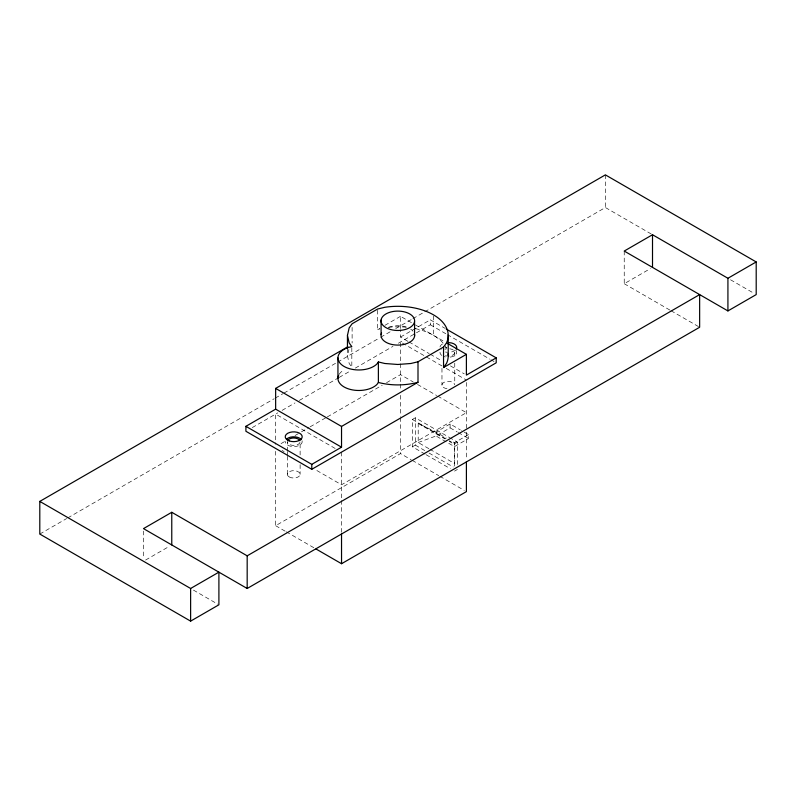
<?xml version="1.0" encoding="UTF-8"?>
<svg xmlns="http://www.w3.org/2000/svg" width="796" height="796" viewBox="0 0 796 796"><rect width="100%" height="100%" fill="white"/><g stroke="black" fill="none" stroke-linecap="round" stroke-linejoin="round"><path stroke-width="0.6" stroke-dasharray="3.98 2.98" d="M407.95 341.345L400.517 337.056L400.517 329.733M400.517 328.519L400.517 316.32L414.328 324.29M425.034 454.088L412.398 446.795L412.398 419.472L415.303 417.791L450.068 437.86M412.398 446.795L415.303 445.113L415.303 417.791M428.895 448.695L418.208 442.526L418.208 423.462L436.019 432.099L446.257 438.009M398.368 343.245L430.318 324.778L430.318 319.833L445.203 328.42M418.208 442.526L436.019 435.979L450.088 427.86L450.088 423.979L460.327 429.89M454.526 466.148L454.446 442.735L451.382 440.964M457.441 464.476L457.441 442.118L451.123 438.467M450.088 423.979L436.019 432.099L436.019 435.979L454.446 446.616L468.526 438.496L468.526 434.616L461.352 430.477M351.822 347.842L351.822 367.135L349.165 363.434L347.444 355.902L348.917 349.454M377.652 310.221L377.662 329.514L379.742 328.31M384.936 325.315L400.517 316.32M39.8 534.056L66.685 518.534M67.759 517.917L274.202 398.726M275.277 398.1L282.809 393.761M283.883 393.134L336.569 362.717M337.643 362.1L379.573 337.892M380.657 337.265L391.403 331.056M395.702 328.579L411.83 319.266M412.905 318.639L423.661 312.44M424.736 311.813L605.378 207.517L651.377 234.074M400.517 337.056L430.318 319.833M252.272 427.591L277.794 412.845M282.102 410.368L295.017 402.905M299.326 400.418L338.081 378.05M339.156 377.423L349.922 371.205M355.305 368.1L392.985 346.35M281.028 443.631L285.336 441.143M295.017 435.551L300.4 432.437M301.475 431.82L309.017 427.472M310.092 426.845L326.241 417.522M327.315 416.905L382.219 385.204M386.518 382.717L400.517 374.637L413.263 382M145.588 560.056L169.677 546.146M624.233 251.058L624.233 283.714L650.412 268.6M275.655 451.292L275.655 525.688L400.517 453.591L411.144 459.73M468.526 434.616L454.446 442.735L454.546 444.437L449.203 441.352M457.441 442.118L454.526 443.79L449.262 440.755M454.526 471.123L457.441 469.441M377.662 329.514L380.04 328.947M730.529 279.774L754.061 293.366M624.233 283.714L669.904 310.082M670.968 310.699L698.58 326.639M430.318 324.778L446.257 333.982M447.322 334.599L489.829 359.135M490.893 359.752L494.087 361.593M415.393 324.907L445.143 342.081M409.015 341.962L429.203 353.623M430.268 354.23L441.959 360.976M450.456 365.891L464.277 373.861M441.959 365.921L400.517 342.001L400.517 382.906M446.208 368.379L466.396 380.04M417.522 384.458L436.646 395.503M437.71 396.11L466.396 412.676L341.524 484.774L314.957 469.431M450.088 427.86L457.262 431.989M458.277 432.586L468.526 438.496M412.398 419.472L448.208 440.148M418.208 423.462L444.924 438.885M429.959 449.312L454.546 463.501L454.446 446.616M415.303 445.113L424.785 450.586M428.994 453.024L453.223 467.003M426.089 454.705L450.317 468.685M412.209 460.337L438.775 475.67M439.84 476.287L464.277 490.396M335.156 448.447L275.645 414.099L275.645 444.317M282.023 450.417L284.142 451.64M275.655 525.688L285.217 531.211M286.281 531.818L313.913 547.767M193.408 590.085L217.835 604.194M605.378 174.871L605.378 207.517M466.396 382.458L466.406 430.865M466.406 432.109L466.406 459.382M454.755 352.21L454.755 358.26M454.755 363.095L454.755 383.652M441.969 368.319L441.969 385.244M433.452 316.032L433.462 335.335M400.517 384.15L400.517 390.348M400.517 395.314L400.517 416.388M400.517 417.631L400.517 453.591M352.111 327.375L352.121 343.056M347.444 348.668L347.444 355.902M341.534 452.128L341.534 499.241M341.534 500.485L341.534 532.713M300.122 454.974L300.122 441.68A6.398 3.691 0 0 1 293.764 445.392A6.398 3.691 0 0 1 287.316 441.72L287.316 450.188M300.122 464.645L300.122 474.316M287.316 451.392L287.316 455.023M287.316 456.237L287.316 474.366M143.489 531.032L143.489 558.852M449.7 348.787A6.398 3.691 0 0 1 454.745 352.698A6.398 3.691 0 0 1 448.695 356.091M447.024 356.021A6.398 3.691 0 0 1 445.452 355.693M444.884 349.305A6.398 3.691 0 0 1 446.387 348.887M447.024 388.667A6.398 3.691 0 0 1 442.009 384.597A6.398 3.691 0 0 1 448.586 381.364A6.398 3.691 0 0 1 454.755 384.866M302.012 440.666A8.477 4.895 0 0 1 294.411 446.576A8.477 4.895 0 0 1 285.247 441.462M455.222 350.26A8.398 4.846 0 0 1 449.79 352.24M447.591 352.29A8.398 4.846 0 0 1 445.452 352.011M439.999 347.026A8.398 4.846 0 0 1 442.994 343.733M388.279 327.345A50.387 29.084 0 0 1 407.373 327.345M415.432 328.649A50.387 29.084 0 0 1 444.009 344.26M444.735 345.275A50.387 29.084 0 0 1 446.496 348.369M388.727 327.255A16.796 9.691 0 0 1 407.383 327.425M410.637 329.126A16.796 9.691 0 0 1 413.005 331.245M339.195 374.279A20.905 12.069 0 0 1 344.061 369.871M455.989 350.369A8.398 4.846 0 0 1 449.79 357.185M445.462 356.956A8.398 4.846 0 0 1 443.521 356.369M441.909 355.504A8.398 4.846 0 0 1 441.501 349.603M444.845 348.001A8.398 4.846 0 0 1 446.934 347.623M289.227 476.973A6.398 3.691 0 0 0 299.913 475.282A6.398 3.691 0 0 0 292.023 470.784A6.398 3.691 0 0 0 289.227 476.973"/><path stroke-width="1.19" d="M347.444 335.405L349.165 327.872L352.111 323.763L377.652 309.007L384.786 307.306A50.387 29.084 0 0 1 446.496 342.917L443.541 347.036L418 361.782L410.875 363.493L397.831 364.478L384.786 363.493L378.379 361.961L376.956 363.941A20.905 12.069 0 0 1 344.061 366.439A20.905 12.069 0 0 1 348.389 347.454L351.822 346.628L349.165 342.927L347.444 335.405L347.444 348.668M378.379 361.961L378.379 382.458L376.956 384.438A20.905 12.069 0 0 1 350.847 389.562A20.905 12.069 0 0 1 338.648 375.284M443.541 347.036L443.551 367.543L446.496 363.424A50.387 29.084 0 0 0 448.078 353.732M39.8 501.4L190.622 588.483L218.9 572.155L218.9 604.801L190.622 621.129L39.8 534.056L39.8 501.4L605.378 174.871L756.2 261.944L756.2 294.6L727.922 310.928L624.233 251.058L652.511 234.73L727.922 278.272L756.2 261.944M418 361.782L418 382.289L341.534 426.437L341.534 447.183L275.645 409.154L275.645 388.408L347.812 346.748M446.257 329.037L496.207 357.872L496.207 362.817L311.783 469.302L245.904 431.273L245.904 426.328L275.645 409.154M171.767 512.286L143.489 528.614L247.178 588.483L699.644 327.255L699.644 294.6L247.178 555.827L171.767 512.286L171.767 544.942M443.551 367.543L466.396 354.339L466.396 375.095L496.207 357.872M245.904 426.328L311.783 464.357L341.534 447.183M316.032 548.991L341.544 563.717L466.406 491.62L466.406 461.859M418 382.289C405.134 385.712 391.274 385.791 378.379 382.458M447.272 343.305L466.396 354.339M275.645 388.408L341.534 426.437M727.922 278.272L727.922 310.928M652.511 234.73L652.511 267.386M448.218 335.395L448.218 355.892M414.567 321.584A16.796 9.691 0 0 1 388.279 328.768A16.796 9.691 0 0 1 390.637 312.032A16.796 9.691 0 0 1 414.567 321.584L414.567 336.181M381.085 320.002L381.095 334.609M341.534 533.957L341.544 563.717M337.942 357.911L337.942 378.408M311.783 464.357L311.783 469.302M247.178 555.827L247.178 588.483M190.622 588.483L190.622 621.129M287.525 440.765A6.398 3.691 0 0 1 293.674 438.009A6.398 3.691 0 0 1 299.893 440.725M286.59 439.044A8.477 4.895 0 0 1 301.266 439.462M449.123 342.628A8.398 4.846 0 0 1 456.237 349.136M414.348 333.653A16.796 9.691 0 0 1 397.194 345.086A16.796 9.691 0 0 1 381.582 332.947M289.117 440.875A8.477 4.895 0 0 0 302.191 436.994A8.477 4.895 0 0 0 289.844 432.397A8.477 4.895 0 0 0 289.117 440.875"/></g></svg>
